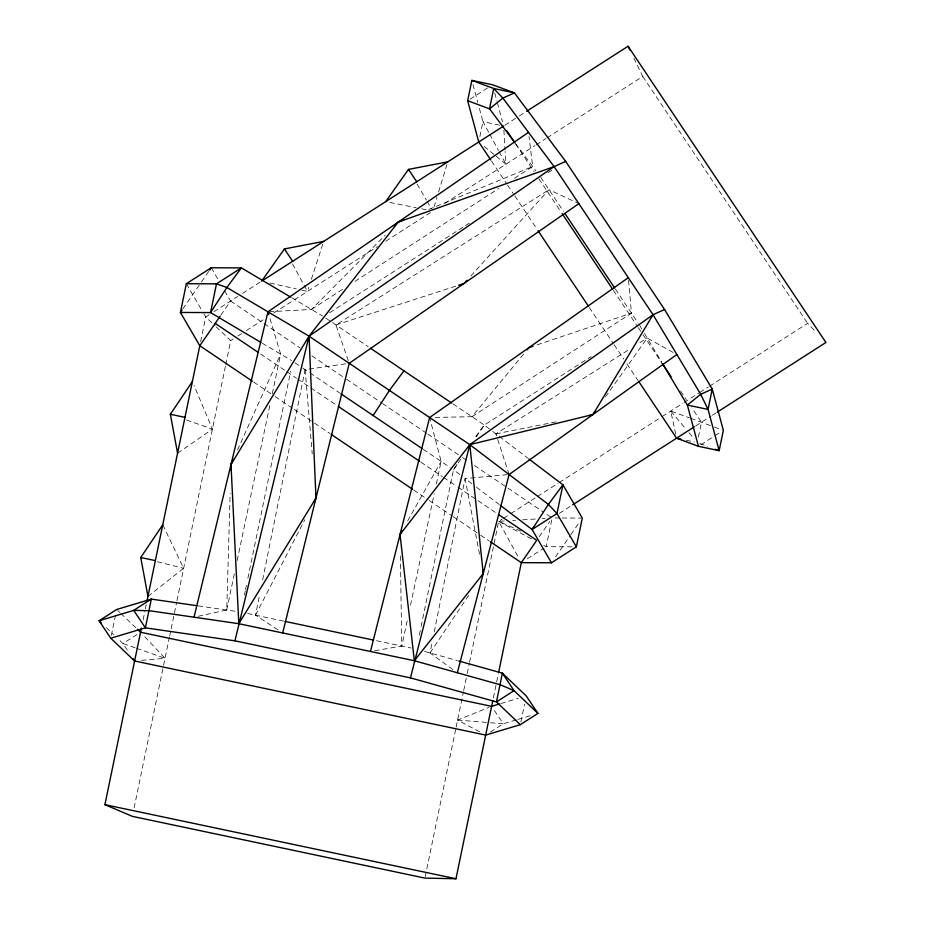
<?xml version="1.0" encoding="UTF-8"?>
<svg xmlns="http://www.w3.org/2000/svg" width="925" height="925" viewBox="0 0 925 925"><rect width="100%" height="100%" fill="white"/><g stroke="black" fill="none" stroke-linecap="round" stroke-linejoin="round"><path stroke-width="0.69" stroke-dasharray="4.62 3.47" d="M198.123 616.304L226.729 610.038L230.152 493.326M277.963 629.867L255.508 615.183L259.786 594.012M262.642 579.906L305.111 369.642L346.389 363.71M452.776 669.469L430.009 652.946L432.276 641.684M434.253 631.844L465.067 478.549L507.686 474.652M111.312 635.498L115.556 614.963M143.121 619.843L145.109 610.199M145.398 608.823L146.254 604.696M200.633 341.626L205.732 316.986L202.852 312.06M134.113 807.895L169.402 637.221M169.691 635.81L170.859 630.191M171.148 628.78L176.675 602.059M176.964 600.66L225.492 365.895M225.792 364.485L230.73 340.597L233.123 339.059M244.385 595.18L245.252 590.959M245.541 589.549L246.42 585.317M247.877 578.275L290.693 371.145M479.878 136.553L482.954 121.649L479.254 107.901M419.337 635.013L420.794 627.948M421.095 626.537L453.504 469.75L457.389 463.772M425.211 876.692L455.852 728.518M456.141 727.108L463.425 691.865M463.714 690.455L466.917 674.961M467.217 673.55L469.252 663.688M469.542 662.277L498.679 521.365L502.31 519.029M493.372 697.878L498.321 673.932M572.043 546.814L546.212 546.698L552.156 517.965L544.975 513.121M520.891 721.928L524.567 704.145M698.398 437.143L701.474 422.239L691.865 407.856M226.729 610.038L234.765 571.858M237.147 560.55L270.216 403.601M272.297 393.703L280.645 354.125L269.591 317.287M374.729 650.737L401.785 646.055L407.798 617.865M410.503 605.17L434.218 493.823M436.322 483.948L441.132 461.402L429.628 417.522M434.022 206.969L436.935 197.407M438.6 191.938L446.914 164.592M301.862 290.184L307.412 291.433L308.73 287.374M311.367 279.257L323.23 242.743M237.494 450.059L280.645 354.125M255.508 615.183L304.799 519.757M407.705 520.879L441.132 461.402M430.009 652.946L468.929 594.948M182.849 308.927L200.702 283.05M201.511 281.871L208.807 271.291M220.878 315.147L230.614 301.041L224.162 289.941M460.812 459.17L453.504 469.75L459.817 474.548M476.225 436.82L484.33 425.061L591.144 356.587M539.171 536.778L549.716 521.492M555.52 556.896L570.124 535.737M570.933 534.558L579.05 522.798M605.505 396.871L647.234 338.053L673.169 352.46M475.797 436.577L484.33 425.061L491.695 430.657M435.27 417.418L471.958 416.712L524.371 353.188M470.802 276.008L549.022 189.694L577.558 203.037M269.36 311.748L311.471 309.424L385.112 235.297M147.954 596.428L183.647 568.32L162.765 524.799M177.577 453.169L212.426 429.142L194.053 385.505M471.958 416.712L631.451 313.124L628.306 277.697M311.471 309.424L342.897 289.12M354.992 281.316L498.829 188.388M514.543 178.236L532.673 166.523L529.019 136.623M470.027 99.195L487.799 87.794M209.281 314.708L205.732 316.986L215.097 325.843M214.022 311.679L237.771 296.451M242.547 293.387L261.636 281.154M504.853 125.245L518.139 116.723M519.353 115.949L525.388 112.075M237.922 335.983L241.506 333.682M246.304 330.607L263.082 319.853M273.858 312.939L377.331 246.617M385.771 241.205L430.368 212.623M444.763 203.384L534.962 145.572M536.176 144.797L545.866 138.577M547.08 137.802L642.771 76.463L632.978 56.321M329.635 312.708L464.327 226.359M465.541 225.584L470.397 222.474M547.889 172.802L552.63 169.761M137.039 634.504L122.956 643.522L117.764 638.574M503.524 518.254L509.583 514.369M510.797 513.595L536.246 497.28M537.448 496.505L558.053 483.301M559.267 482.526L661.063 417.267M662.265 416.493L682.87 403.288M684.072 402.514L698.618 393.194M699.82 392.42L708.307 386.985M709.521 386.211L807.629 323.311L816.289 332.387M559.405 513.317L571.488 505.57M695.554 426.043L711.14 416.042M712.354 415.267L715.973 412.943M700.826 444.786L713.869 436.427M715.048 435.675L720.98 431.871M527.25 558.85L543.842 548.224M490.377 732.057L503.281 723.789L516.601 719.789M348.32 360.646L335.937 324.953L549.022 189.694M509.108 474.525L495.892 433.848L628.931 349.638M639.915 342.689L647.234 338.053M428.842 209.432L532.673 166.523M479.578 731.802L457.597 720.055L489.001 707.394M537.171 344.852L631.451 313.124M335.937 324.953L457.228 285.675M500.945 703.532L518.266 698.329M517.931 719.384L531.251 715.383M495.892 433.848L557.81 421.522M141.525 660.369L165.043 658.311L142.508 634.33M504.298 521.006L498.679 521.365L519.26 558.897M512.751 520.474L515.56 520.289M522.602 519.838L536.673 518.948M542.304 518.59L545.114 518.416M555.023 517.977L560.758 518M562.203 518.012L580.854 518.081M457.597 720.055L489.001 722.622M490.435 722.737L503.281 723.789L493.175 708.666M198.274 605.91L235.216 611.275M389.853 202.459L416.158 207.732M421.696 208.853L427.234 209.963M499.512 125.141L482.954 121.649L489.024 132.911M686.246 440.231L694.513 441.977M247.53 613.495L283.64 621.114M376.475 640.713L411.105 648.02M269.961 283.027L296.312 288.947M157.343 561.706L183.647 568.32M424.575 651.42L457.32 660.577M135.177 647.812L122.956 643.522L129.176 652.83M136.53 648.298L165.043 658.311M186.63 420.019L212.426 429.142M675.712 434.126L670.752 411.058L689.46 417.869M690.79 418.354L713.059 426.541M714.343 427.015L722.067 429.882M699.855 443.514L707.567 446.382M520.763 531.066L498.679 521.365L532.453 539.368M543.715 545.368L546.212 546.698M291.803 297.769L322.351 315.876M262.203 343.187L291.525 360.565M325.82 318.119L331.439 321.912M332.561 322.675L368.15 346.678M452.868 403.832L484.33 425.061M230.614 301.041L299.943 347.812M311.898 355.871L345.36 378.452M346.563 379.262L381.227 402.641M382.418 403.45L426.645 433.293M427.836 434.091L461.309 456.672M462.5 457.482L467.287 460.708M474.456 465.541L506.727 487.325M507.929 488.123L543.784 512.323M294.983 362.808L301.735 367.364M302.868 368.115L308.696 372.047M309.887 372.856L339.718 392.975M423.234 449.33L450.128 467.472M260.63 354.032L285.744 370.971M286.935 371.781L296.509 378.233M297.7 379.042L309.655 387.113M310.858 387.91L335.96 404.849M420.852 462.13L442.37 476.641M443.572 477.45L456.719 486.33M457.921 487.128L497.373 513.757M253.577 382.013L273.892 395.727M275.095 396.536L293.017 408.63M294.219 409.44L313.344 422.332M314.535 423.141L330.075 433.628M413.741 490.077L428.09 499.754M429.281 500.564L452.001 515.884M453.192 516.682L479.485 534.43M480.688 535.24L489.047 540.882M492.748 431.455L498.17 435.583M499.303 436.45L527.701 458.037M471.889 483.729L465.067 478.549L479.971 556.607M476.433 487.186L499.153 504.46M484.18 146.416L495.037 155.308M496.124 156.198L505.894 164.199L505.142 151.48M216.138 326.826L230.73 340.597M117.718 610.488L119.799 612.466M120.828 613.448L136.403 628.283M106.352 627.693L113.613 634.619M670.752 411.058L685.39 428.437M689.044 432.784L693.623 438.219M515.422 143.444L535.922 170.859M642.771 76.463L807.629 323.311M540.778 177.357L563.429 211.27M615.449 289.155L638.204 323.218M515.664 144.011L534.083 171.588M538.882 178.791L561.313 212.368M613.379 290.323L637.406 326.294M638.204 327.496L642.204 333.497M643.014 334.7L661.433 362.276M680.65 391.055L686.257 399.461M491.568 161.158L506.796 183.948M507.594 185.15L513.999 194.736M514.797 195.938L537.228 229.516M589.283 307.47L613.321 343.453M614.119 344.655L623.728 359.039M626.93 363.837L638.146 380.626M639.695 325.473L641.753 328.895M644.494 333.474L661.826 362.415M417.059 184.11L426.344 200.043M427.061 201.268L431.351 208.622M211.247 267.764L218.416 280.09M186.353 283.721L202.136 310.835M292.531 263.926L307.412 291.433M489.707 134.171L498.471 150.44M499.142 151.688L505.894 164.199M494.759 93.009L496.979 101.264M497.349 102.64L502.541 121.892M472.964 84.522L477.774 102.398M305.111 369.642L312.234 453.874M503.894 130.263L505.062 150.058M400.375 555.96L401.785 646.055"/><path stroke-width="1.39" d="M230.822 470.282L230.996 464.512L233.354 459.251M290.566 297.041L241.39 267.892L211.247 267.764L186.353 283.721L180.421 312.453L199.788 345.73L252.375 381.204M492.782 700.699L455.979 878.75L424.922 878.103L132.368 816.359L104.907 804.657L141.409 628.11M147.098 600.556L199.788 345.73L220.069 316.327M490.77 159.956L478.757 141.976L467.657 100.709L471.854 80.394L492.539 84.753L514.416 92.87L565.672 161.401L664.589 309.517L712.25 389.09L723.35 430.356L719.153 450.672L698.456 446.312L676.591 438.196L638.944 381.828M498.61 672.521L521.318 562.654L536.743 540.304L498.563 514.554M490.25 541.692L521.318 562.654L551.462 562.782L576.356 546.825L582.288 518.092L562.92 484.816L528.846 458.904M196.852 605.702L151.318 599.099L116.677 609.494L99.079 620.779L110.746 638.227L145.387 627.832L234.938 640.828L309.042 336.18L398.224 222.093L403.554 219.884M458.684 660.959L502.391 673.192L526.256 695.935L537.922 713.395L520.324 724.668L496.447 701.925L410.48 677.875L469.819 444.647L653.038 314.731L664.589 309.517M194.03 617.195L267.961 311.829L528.499 132.356M282.692 632.966L349.245 363.294L578.853 203.639M370.462 651.478L429.628 417.522L628.306 277.697M457.332 672.764L509.108 474.525L676.869 354.518M313.991 501.94L315.968 498.124L309.042 336.18L226.868 287.478L216.496 283.848L186.353 283.721M402.132 530.788L400.039 534.5L400.109 538.801M471.854 80.394L493.73 88.499L502.865 98.085L554.121 166.616L653.038 314.731L592.994 414.516L469.819 444.647L400.039 534.5L414.342 660.739L500.321 684.789L514.046 690.64L537.922 713.395M309.042 336.18L230.996 464.512L238.812 623.704L414.342 660.739L483.22 573.639L469.819 444.647L309.042 336.18L554.121 166.616L565.672 161.401M373.122 415.522L389.437 390.408L403.947 370.833M551.462 562.782L532.095 529.505L548.409 504.403L562.92 484.816L556.977 513.548L576.356 546.825M481.636 576.009L483.22 573.639L482.677 570.806M177.577 453.169L170.35 414.273L192.377 381.539M147.954 596.428L140.739 557.521L162.765 524.799M182.04 310.106L180.421 312.453L210.553 312.581L260.966 342.458M209.617 270.112L211.247 267.764M500.286 505.316L532.095 529.505L533.713 527.158M261.636 281.154L284.403 248.929L323.669 241.39M385.702 201.627L408.48 169.391L447.735 161.852M595.492 410.989L592.994 414.516L590.173 415.082M527.123 349.847L528.961 347.615L533.066 346.239M466.94 280.275L464.049 283.466L458.592 285.235M394.189 226.151L398.224 222.093L554.121 166.616M262.827 280.391L503.651 126.02M526.602 111.301L628.087 46.25L825.921 342.47L717.187 412.18M532.095 529.505L556.977 513.548L548.409 504.403L469.819 444.647M572.691 504.796L694.363 426.795M499.616 703.937L491.614 706.33L140.554 632.237L137.443 629.278M520.324 724.668L485.683 735.074L134.611 660.982L110.746 638.227M676.591 438.196L680.731 439.074M170.35 414.273L184.977 417.36M140.739 557.521L155.365 560.608M285.05 621.415L373.665 640.112M234.938 640.828L410.48 677.875M104.907 804.657L455.979 878.75M467.657 100.709L489.533 108.826L514.554 142.288M715.291 449.238L719.153 450.672L708.053 409.417L700.699 394.304L653.038 314.731M370.543 348.286L451.678 403.022M340.909 393.784L422.043 448.521M215.201 323.38L258.248 352.425M338.353 406.468L419.661 461.321M331.266 434.438L412.55 489.267M101.16 622.756L99.079 620.779L133.72 610.373L151.318 599.099L145.387 627.832L133.72 610.373L149.249 610.697L238.812 623.704L315.968 498.124L315.61 493.846M565.025 213.663L614.651 287.964M506.854 130.818L514.855 142.808M562.111 213.571L612.57 289.12M662.231 363.479L671.041 376.672M538.026 230.718L588.485 306.279M408.48 169.391L416.724 181.739M284.403 248.929L292.647 261.266M133.061 658.646L134.611 660.982M662.554 363.629L687.356 405.046L698.456 446.312M628.087 46.25L629.925 50.031M267.961 311.829L268.77 314.558M502.391 673.192L496.447 701.925L514.046 690.64L502.391 673.192M216.496 283.848L210.553 312.581L226.868 287.478L241.39 267.892L216.496 283.848M493.73 88.499L489.533 108.826L502.865 98.085L514.416 92.87L493.73 88.499M712.25 389.09L708.053 409.417L687.356 405.046L700.699 394.304L712.25 389.09"/></g></svg>
